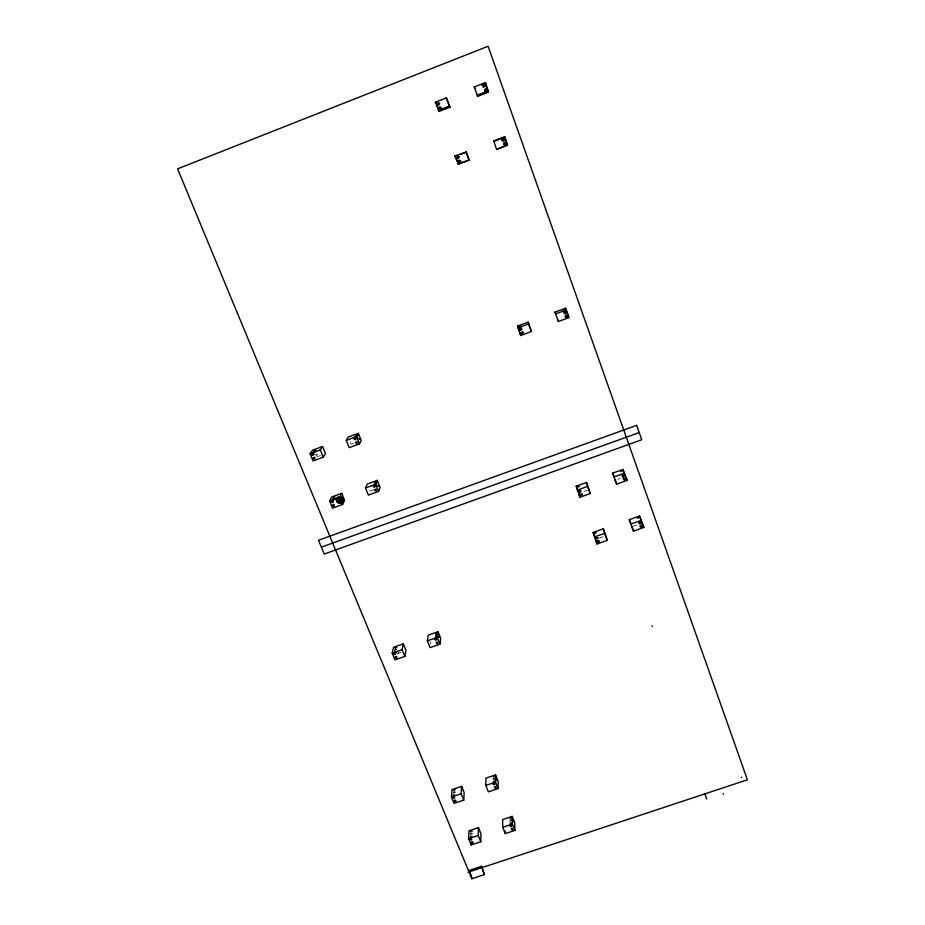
<?xml version="1.0" encoding="UTF-8"?>
<svg xmlns="http://www.w3.org/2000/svg" width="925" height="925" viewBox="0 0 925 925"><rect width="100%" height="100%" fill="white"/><g stroke="black" fill="none" stroke-linecap="round" stroke-linejoin="round"><path stroke-width="0.69" stroke-dasharray="4.62 3.47" d="M430.576 644.124L430.911 641.811M397.866 654.091L398.363 651.732M315.668 454.267L317.356 453.967L316.859 455.586M316.685 456.892L320.455 455.505M353.674 443.295L351.142 444.22L350.17 441.826M373.839 489.741L370.069 491.106L369.121 488.758M583.952 491.395L587.791 490.019M617.727 479.323L620.293 478.398M599.539 538.038L603.343 536.697M633.058 526.186L636.886 524.833M397.472 653.513L401.138 652.229M316.362 455.562L315.656 454.892"/><path stroke-width="1.39" d="M498.101 788.574L495.534 782.168L495.557 774.884L485.949 778.133L485.81 785.452L488.388 791.835L498.101 788.574L498.101 781.22L495.557 774.884M313.459 452.152L314.049 451.284L315.09 451.55M314.222 451.042L314.801 450.186L315.841 450.452M332.757 499.084L333.335 498.24L334.364 498.494M333.428 497.8L334.006 496.956L335.035 497.211M355.454 436.681L356.437 435.767L357.316 436.877M356.044 435.64L357.027 434.727L357.894 435.837M374.463 483.902L375.434 483L376.325 483.972M374.96 482.677L375.943 481.775L376.81 482.815M468.05 872.275L747.412 779.798L488.088 46.25L177.588 168.859L471.819 878.75L484.353 874.611L481.59 866.309L469.067 870.448L468.998 871.963M394.304 652.113L394.882 651.258L395.923 651.547M394.778 649.986L395.345 649.13L396.386 649.419M395.183 648.136L395.75 647.28L396.79 647.581M481.59 866.309L484.353 874.611M480.803 841.75L481 833.841L478.468 827.644L468.975 830.812L468.628 838.697L471.207 844.953L480.803 841.75L478.237 835.495L478.468 827.644M435.525 635.706L436.484 634.793L437.294 635.903M435.767 633.914L436.727 633.001L437.56 634.041M458.65 161.493L459.043 160.592M460.465 161.17L460.234 161.991M485.082 92.014L486.157 92.095L486.677 91.112M471.819 878.75L471.877 877.224M505.628 143.56L504.576 145.005L503.905 143.248M505.709 143.514L505.651 144.346M471.207 844.953L471.311 842.305M463.749 800.137L464.165 792.667L461.587 786.366L452.036 789.592L451.469 797.038L454.083 803.386L463.749 800.137L461.147 793.777L461.587 786.366M439.618 108.745C441.306 110.029 442.011 106.56 439.849 108.237M565.14 315.876C565.637 319.021 568.655 314.592 565.765 315.182M440.011 644.124L440.728 638.377L438.045 631.694L428.217 635.14L427.338 640.852L430.067 647.593L440.011 644.124L437.294 637.371L438.045 631.694M504.692 136.634L507.443 145.283L496.632 149.468L493.719 140.877L504.692 136.634L507.443 145.283M359.42 439.444L358.888 438.358M378.302 486.423L377.839 485.394M503.732 143.838L503.859 143.757M505.177 145.225L505.663 143.375M523.076 332.63L521.388 332.584L522.301 334.017L523.087 332.584L522.197 333.382L521.226 332.757M565.14 311.355L563.892 312.153M404.861 656.415L406.017 650.529L403.3 643.881L393.53 647.303L392.212 653.154L394.975 659.86L404.861 656.415L402.109 649.685L403.3 643.881M441.398 108.757C439.306 109.3 440.566 110.699 441.688 108.722M486.469 90.199L485.521 88.812L484.631 90.384L486.4 90.373L484.792 90.211M438.947 637.464L438.415 636.354M496.355 780.399L495.927 779.324M378.579 491.406L380.117 487.452L377.284 480.387L367.225 484.053L365.525 487.961L368.404 495.095L378.579 491.406L375.712 484.249L377.284 480.387M486.573 91.136L485.151 91.691M342.608 504.472L344.597 500.367L341.718 493.337L331.717 496.979L329.566 501.038L332.491 508.149L342.608 504.472L339.695 497.361L341.718 493.337M505.512 144.855L504.611 145.213M359.467 443.861L361.259 440.497L358.368 433.316L348.239 437.051L346.274 440.369L349.211 447.631L359.467 443.861L356.541 436.588L358.368 433.316M624.757 478.664C621.692 481.428 628.202 478.861 623.068 478.699M512.936 821.897L512.496 820.706M503.882 143.433L505.512 143.629M578.148 486.932L579.397 486.492M620.687 471.704L621.935 471.253M595.064 533.205L596.301 532.765M323.23 457.181L325.484 453.655L322.559 446.509L312.5 450.221L310.06 453.701L313.043 460.928L323.23 457.181L320.27 449.943L322.559 446.509M598.88 540.674L597.249 540.663M637.29 518.254L638.528 517.815M504.079 141.039C505.732 138.253 500.922 138.079 502.368 141.039M505.593 144.369L505.443 144.982M521.411 327.913C518.832 328.653 522.972 327.855 521.688 329.89C519.653 331.474 520.185 328.317 519.711 327.97M519.723 326.722L520.775 326.328M563.302 310.511L564.354 310.106M395.946 652.576L394.489 652.564M623.196 477.774L623.889 477.404M459.482 162.349L460.477 161.239M460.349 162.141L459.621 162.338M460.696 162.349L458.684 161.933L459.193 160.326M460.43 162.349L459.066 162.257M597.064 537.864C600.152 540.096 593.642 536.939 598.117 537.83M504.611 143.167C503.05 143.676 505.2 141.953 505.478 143.306M314.003 454.233C311.054 452.568 315.703 455.62 312.222 455.285C311.378 454.487 312.754 451.897 314.176 452.764M333.382 501.362C333.833 503.246 329.728 502.61 332.144 500.968C333.798 502.772 330.572 498.702 333.601 499.974M375.272 486.122C372.983 487.209 374.255 482.7 375.735 485.186M522.463 332.549L521.677 332.607M504.275 143.259L505.293 142.936M435.363 102.201L446.347 97.888L450.001 107.184L439.178 111.416L435.363 102.201L436.218 103.334M474.375 86.904L485.428 82.568L488.504 92.118L477.612 96.385L474.375 86.904L474.698 88.257M481.971 85.401L485.602 83.978L485.428 82.568M438.358 110.399L449.342 106.098L450.001 107.184M488.377 90.823L477.335 95.148L477.612 96.385M455.007 155.874L466.339 152.105L469.229 160.06L458.488 164.211L455.007 155.874L458.488 164.211M460.962 154.186L464.998 152.625M503.385 137.756L493.777 141.479L493.719 140.877M457.944 163.922L469.229 160.06M507.571 144.739L496.632 149.468M517.676 326.028L528.175 322.12L530.892 329.612L531.343 331.566L520.717 335.509L517.676 326.028L520.717 335.509M558.434 321.507L554.931 312.164L565.487 308.233L569.118 317.529L558.434 321.507L557.625 319.68M517.954 327.924L528.58 323.97L528.175 322.12M566.401 309.898L555.705 313.887L554.931 312.164M310.06 453.701L320.27 449.943M346.274 440.369L356.541 436.588M329.566 501.038L339.695 497.361M365.525 487.961L375.712 484.249M321.357 547.149L639.233 432.553M576.252 486.157L586.496 482.492L590.266 493.545L579.894 497.245L576.252 486.157L578.403 492.042M616.686 484.11L612.604 473.137L622.907 469.449L627.115 480.387L616.686 484.11L615.148 480.237M577.281 490.1L587.653 486.388L586.496 482.492M624.548 473.184L614.119 476.918L612.604 473.137M593.179 532.442L603.354 528.846L607.286 540.339L596.995 543.969L593.179 532.442L595.307 538.234M633.521 531.077L629.278 519.665L639.499 516.046L643.869 527.423L633.521 531.077L631.775 526.637M594.417 536.951L604.719 533.309L603.354 528.846M641.349 520.347L630.989 524.012L629.278 519.665M392.212 653.154L402.109 649.685M427.338 640.852L437.294 637.371M451.469 797.038L461.147 793.777M485.81 785.452L495.534 782.168M512.207 816.359L502.668 819.55L502.726 827.32L505.27 833.598L514.924 830.384L514.716 822.591L512.207 816.359L512.392 824.094L514.924 830.384M468.628 838.697L478.237 835.495M502.726 827.32L512.392 824.094M741.283 777.52L741.619 777.127M504.784 145.017L503.871 144.3M504.657 143.34L505.351 143.641M459.609 160.291L460.638 161.343M460.176 160.58L460.442 160.8M459.922 160.43L460.615 161.193M440.89 107.589L439.837 107.635L439.467 108.688M356.16 437.074C353.096 436.207 356.287 440.832 356.599 437.56M485.151 91.251C488.863 91.078 483.636 87.355 484.908 91.089M459.598 162.557L458.777 161.91M458.037 158.637L457.69 157.007L459.239 156.834M458.939 162.187L459.528 162.523M522.66 331.613L523.087 332.283M439.861 103.854L438.693 103.773L438.172 104.999M580.426 494.343L581.536 494.424L581.964 493.464M640.019 525.874L641.129 525.955L641.568 525.007M494.944 781.509L493.858 781.128L493.303 782.064M436.866 637.209L435.825 636.92L435.236 637.776M455.112 792.297L454.036 791.927L453.481 792.852M485.139 86.499L483.787 86.094L483.197 87.436M472.224 831.217L471.183 830.777L470.605 831.76M472.016 836.57L470.906 836.154L470.374 837.125M455.273 789.95L454.256 789.557L453.655 790.505M454.927 795.014L453.84 794.633L453.285 795.558M511.652 818.047L510.554 817.619L510.022 818.59M511.698 820.487L510.658 820.047L510.068 821.042M511.733 823.262L510.658 822.88L510.103 823.805M494.967 776.549L493.892 776.168L493.337 777.104M494.956 778.85L493.869 778.48L493.314 779.405M472.132 833.702L471.091 833.263L470.501 834.246M625.994 477.832L627.115 480.387M643.869 527.423L639.499 516.046M469.067 870.448L471.403 876.102M723.188 793.546L723.454 794.228M436.716 104.687L439.178 111.416M446.347 97.888L449.342 106.098M465.911 151.654L468.836 159.713M528.58 323.97L531.343 331.566M587.653 486.388L590.266 493.545M604.719 533.309L607.286 540.339M704.885 793.881L706.735 798.992M652.113 625.867L652.368 626.549M486.087 85.331L488.504 92.118M565.487 308.233L568.17 315.772M622.907 469.449L625.439 476.56M595.723 539.391L596.995 543.969M578.842 493.222L579.894 497.245M505.247 830.985L505.27 833.598M313.228 458.083C315.24 461.529 315.818 454.869 313.228 458.014M332.676 505.351C334.919 508.681 334.769 502.217 332.699 505.212M354.183 438.878C356.241 442.092 356.322 435.675 354.183 438.878M355.57 442.508C357.466 446.07 358.148 439.306 355.57 442.508M373.365 486.504C375.527 489.614 375.261 483.417 373.376 486.434M374.729 490.065C376.822 493.511 377.123 486.747 374.729 490.065M393.888 653.871C395.808 656.831 395.993 651.027 393.888 653.813M395.195 657.224C396.86 660.519 397.889 654.357 395.206 657.155M437.305 103.554C439.132 107.52 440.3 100.085 437.317 103.473M438.889 107.658C439.236 109.15 441.41 104.722 438.889 107.658M434.981 639.487C437.086 642.459 436.843 636.493 434.981 639.487M436.265 642.863C438.554 645.985 438.392 639.718 436.265 642.863M456.927 157.215C458.823 161.135 459.771 153.677 456.927 157.215M453.1 797.72C455.019 800.495 455.065 795.061 453.111 797.604M454.325 800.9C456.603 803.848 456.372 797.859 454.325 800.9M482.954 85.667C484.885 89.679 485.81 82.036 482.954 85.667M470.235 839.368C472.224 842.12 472.108 836.616 470.235 839.368M471.449 842.49C473.195 845.543 473.97 839.703 471.461 842.432M493.268 784.169C495.627 786.84 494.725 781.313 493.268 784.169M494.482 787.372C496.656 790.401 496.436 784.412 494.482 787.372M510.137 826.06C511.976 828.765 512.219 823.493 510.149 825.944M511.328 829.205C513.398 832.188 513.398 826.372 511.34 829.147M563.972 312.766C566.054 316.396 566.516 309.343 563.972 312.766M565.406 316.581C567.545 319.877 567.499 313.332 565.418 316.512M579.073 491.291C580.692 494.783 581.975 488.227 579.085 491.221M580.461 494.863C582.392 497.974 582.681 491.938 580.461 494.806M597.55 541.634C599.62 544.721 599.481 538.57 597.55 541.634M622.167 475.878C624.063 479.381 624.687 472.629 622.167 475.878M638.967 522.995C640.667 526.464 641.684 519.862 638.967 522.995M640.308 526.533C642.031 529.69 642.759 523.515 640.32 526.464M502.229 139.987C504.206 142.901 504.599 137.386 502.263 140.068M636.701 425.338L318.489 540.258L324.236 554.04L641.765 439.757L636.701 425.338M337.509 501.523A2.821 2.717 22.8 0 0 342.342 501.096A2.821 2.717 22.8 0 0 339.417 497.234A2.821 2.717 22.8 0 0 337.509 501.523M338.816 500.61A1.179 1.133 22.8 0 0 340.839 500.425A1.179 1.133 22.8 0 0 339.614 498.818A1.179 1.133 22.8 0 0 338.816 500.61M336.954 501.917A3.527 3.388 22.8 0 0 342.99 501.373A3.527 3.388 22.8 0 0 339.336 496.552A3.527 3.388 22.8 0 0 336.954 501.917"/></g></svg>
